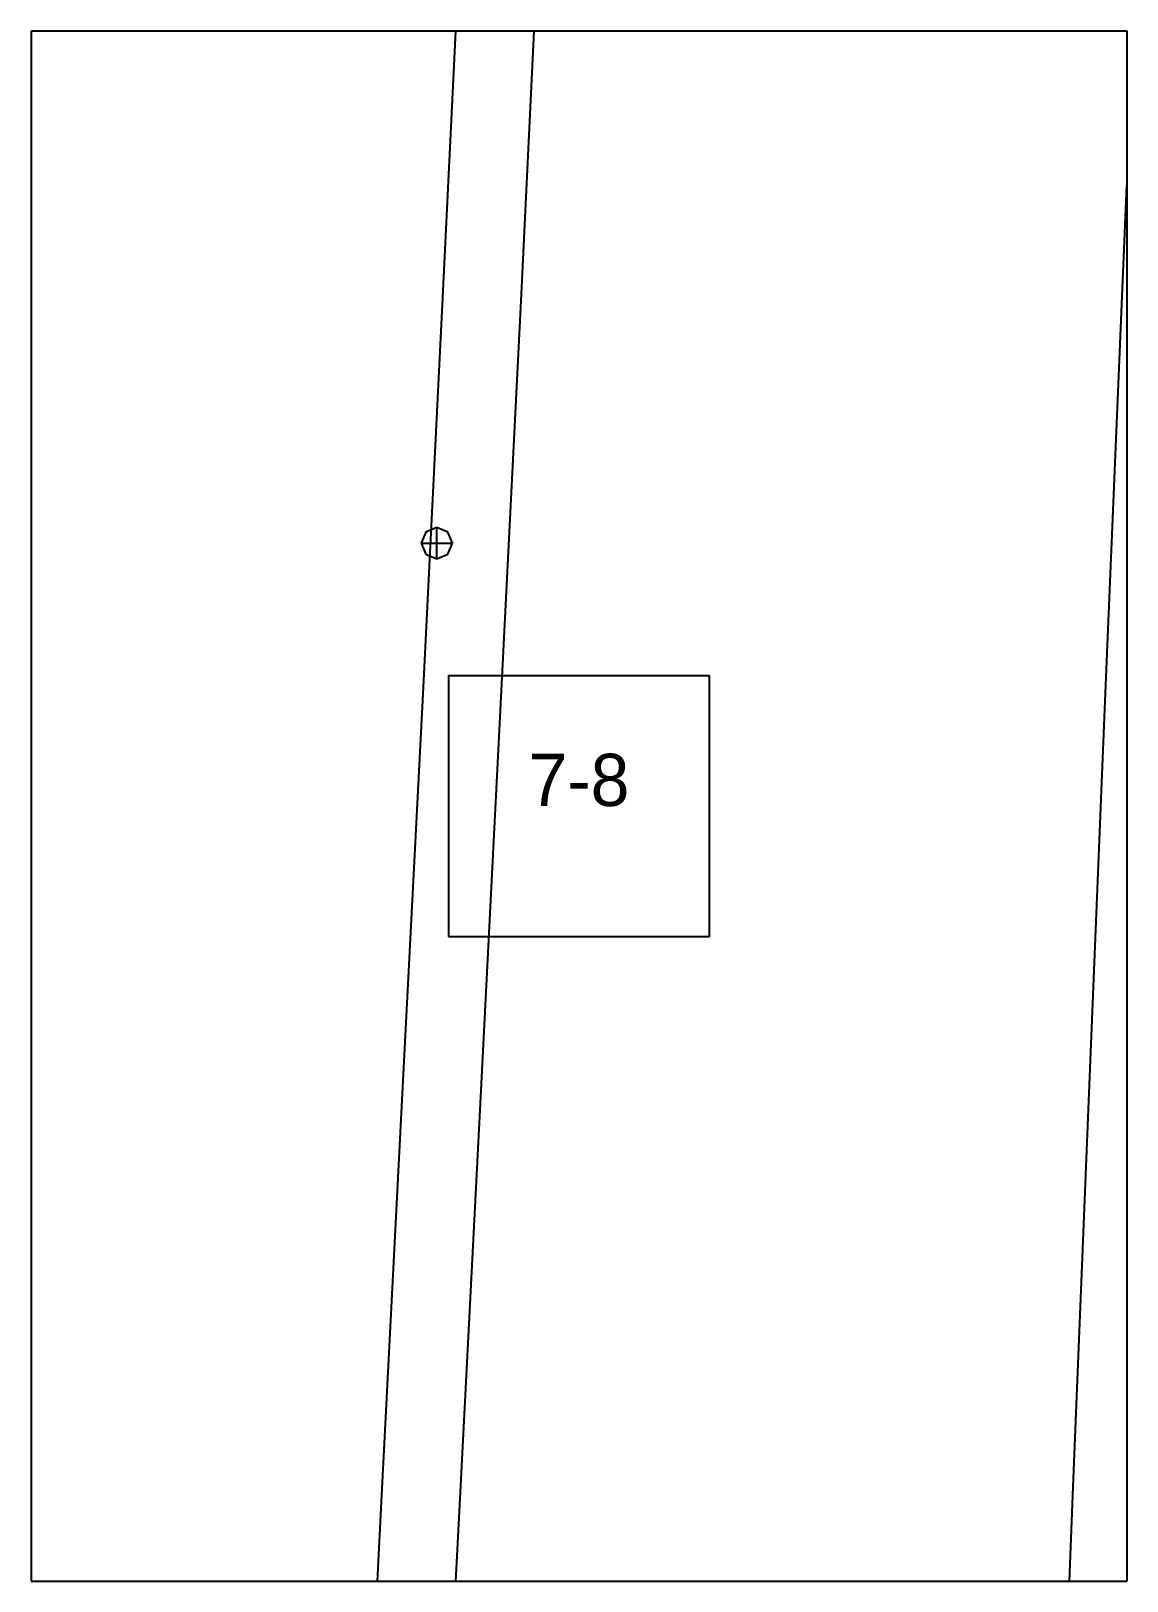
# Paper-space layout 'Plan 7-8' of a CAD drawing. Header units: metres, sheet in millimetres. Extents: x 0 to 210, y 0 to 297.
# The model-space entities are those that its viewports show. They can reach past a viewport. Long polylines and large blocks are cut down to what shows.
import ezdxf
from ezdxf.enums import TextEntityAlignment as Align

# ---------------------------------------------------------------- set-up
doc = ezdxf.new("R2010")
doc.units = ezdxf.units.M
for name, color, linetype in [('default', 7, 'Continuous'), ('TEXTLAYER', 7, 'Continuous'), ('VIEWPORTS', 7, 'Continuous')]:
    doc.layers.add(name, color=color, linetype=linetype)

msp = doc.modelspace()

# ---------------------------------------------------------------- linework, layer by layer
at = {"color": 9}
for p, q in [((1470, -1485), (1470, -1782)), ((1470, -1485), (1470, -1782)), ((1680, -1485), (1680, -1782)), ((1680, -1485), (1680, -1782)), ((1260, -1782), (1470, -1782)), ((1260, -1782), (1470, -1782)), ((1470, -1782), (1680, -1782)), ((1470, -1782), (1470, -2079)), ((1470, -1782), (1680, -1782)), ((1470, -1782), (1470, -2079)), ((1680, -1782), (1890, -1782)), ((1680, -1782), (1680, -2079)), ((1680, -1782), (1890, -1782)), ((1680, -1782), (1680, -2079)), ((1550, -1905.5), (1600, -1905.5)), ((1550, -1905.5), (1550, -1955.5)), ((1600, -1955.5), (1600, -1905.5)), ((1550, -1955.5), (1600, -1955.5)), ((1260, -2079), (1470, -2079)), ((1260, -2079), (1470, -2079)), ((1470, -2079), (1680, -2079)), ((1470, -2079), (1470, -2376)), ((1470, -2079), (1680, -2079)), ((1470, -2079), (1470, -2376)), ((1680, -2079), (1890, -2079)), ((1680, -2079), (1680, -2376)), ((1680, -2079), (1890, -2079)), ((1680, -2079), (1680, -2376))]:
    msp.add_line(p, q, dxfattribs=at)
at = {"layer": 'default', "color": 7, "linetype": 'Continuous'}
for p, q in [((1548.94, -1833.07), (1552.56, -1757.9)), ((1679.13, -1831.32), (1682.45, -1756.13)), ((1563.92, -1833.72), (1567.55, -1758.55)), ((1675.93, -1907.29), (1679.13, -1831.32)), ((1545.12, -1909.01), (1548.94, -1833.07)), ((1560.1, -1909.67), (1563.92, -1833.72)), ((1545.65, -1878.02), (1544.77, -1880.14)), ((1547.77, -1877.14), (1545.65, -1878.02)), ((1549.89, -1878.02), (1547.77, -1877.14)), ((1547.77, -1883.14), (1547.77, -1877.14)), ((1550.77, -1880.14), (1549.89, -1878.02)), ((1544.77, -1880.14), (1545.65, -1882.26)), ((1544.77, -1880.14), (1550.77, -1880.14)), ((1545.65, -1882.26), (1547.77, -1883.14)), ((1547.77, -1883.14), (1549.89, -1882.26)), ((1549.89, -1882.26), (1550.77, -1880.14)), ((1541.18, -1985.57), (1545.12, -1909.01)), ((1556.17, -1986.23), (1560.1, -1909.67)), ((1672.81, -1983.9), (1675.93, -1907.29)), ((1669.68, -2060.93), (1672.81, -1983.9)), ((1537.21, -2062.56), (1541.18, -1985.57)), ((1552.2, -2063.22), (1556.17, -1986.23)), ((1666.57, -2138.15), (1669.68, -2060.93)), ((1533.23, -2139.73), (1537.21, -2062.56)), ((1548.21, -2140.39), (1552.2, -2063.22))]:
    msp.add_line(p, q, dxfattribs=at)

# ---------------------------------------------------------------- texts
at = {"layer": 'TEXTLAYER', "color": 1}
msp.add_text('7-8', height=10, dxfattribs=at).set_placement((1575, -1930.5), align=Align.CENTER)

psp = doc.layouts.new('Plan 7-8')

# ---------------------------------------------------------------- viewports
at = {"layer": 'VIEWPORTS'}
psp.add_viewport(center=(105, 148.5), size=(210, 297), view_center_point=(1575, -1930.5), view_height=297, dxfattribs=at)

doc.saveas('drawing.dxf')
